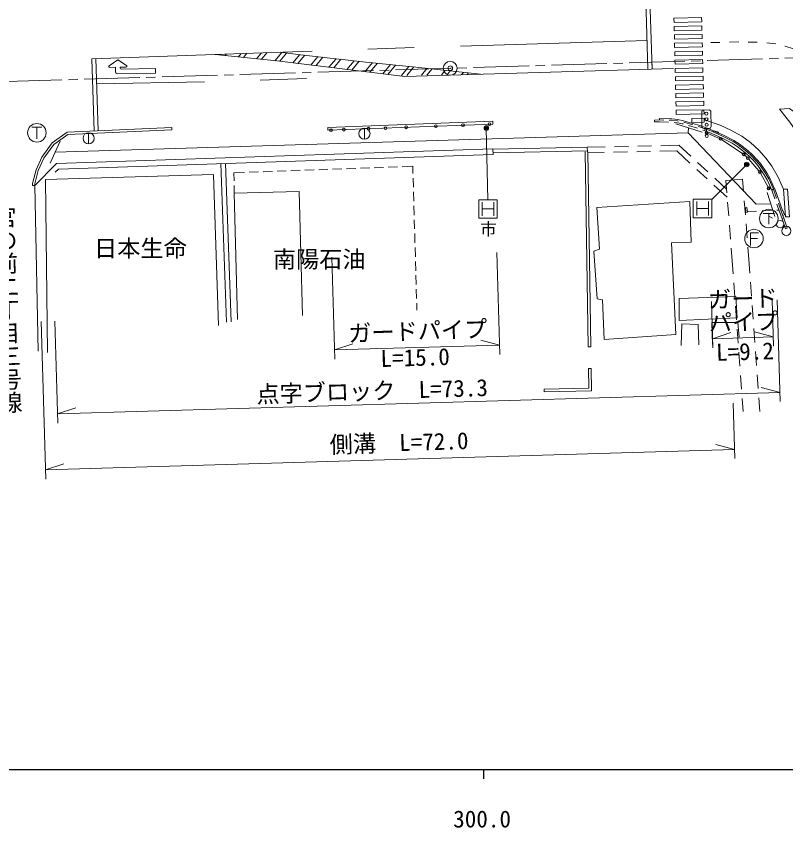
# Model space of a CAD drawing. Units: millimetres at full size, sheet at 1:1000; details may follow other scales. Extents: x 40000 to 680000, y 20000 to 380000.
# Drawn here: x 317605 to 400593, y 198715 to 286254 of the extents above; entities that cross this region are included whole.
import ezdxf
from ezdxf.enums import TextEntityAlignment as Align

# ---------------------------------------------------------------- set-up
doc = ezdxf.new("R2010")
doc.units = ezdxf.units.MM
doc.header["$LTSCALE"] = 1000
doc.header["$PDMODE"] = 32
doc.header["$PDSIZE"] = 500
doc.linetypes.add('CHAIN', pattern=[18.5, 12, -1.5, 3.5, -1.5])
for name, color, linetype, lineweight in [('M-BGD', 7, 'Continuous', 13), ('M-BGD-EXST', 7, 'Continuous', 13), ('M-BMK', 2, 'CHAIN', 13), ('M-BMK-SRVR', 3, 'Continuous', 13), ('M-STR-HTXT', 7, 'Continuous', 13), ('M-STR-STRC', 7, 'Continuous', 13), ('M-TTL-BAND', 7, 'Continuous', 25)]:
    doc.layers.add(name, color=color, linetype=linetype, lineweight=lineweight)
doc.layers.add('M-BMK-HTXT', color=7, linetype='Continuous')
doc.styles.add('@ＭＳ ゴシック', font='')
doc.styles.add('ＭＳ ゴシック', font='')
doc.styles.get('@ＭＳ ゴシック').set_extended_font_data('@MS Gothic')
doc.styles.get('ＭＳ ゴシック').set_extended_font_data('MS Gothic')

msp = doc.modelspace()

# ---------------------------------------------------------------- linework, layer by layer
at = {"layer": 'M-BGD'}
for p, q in [((355523, 282698), (360520, 282889)), ((339672, 282165), (339607, 282086)), ((340272, 282187), (340142, 282028)), ((341871, 282241), (341570, 281875)), ((342469, 282260), (342105, 281817)), ((344065, 282310), (343532, 281663)), ((344663, 282329), (344068, 281606)), ((346237, 282353), (345495, 281452)), ((346766, 282288), (346027, 281390)), ((348178, 282115), (347439, 281218)), ((348711, 282055), (347969, 281154)), ((350134, 281896), (349382, 280982)), ((325744, 281665), (326002, 273864)), ((326194, 281682), (326452, 273884)), ((328550, 281548), (327636, 280915)), ((329486, 280949), (328550, 281548)), ((350667, 281836), (349911, 280917)), ((352090, 281676), (351324, 280745)), ((352624, 281617), (351854, 280681)), ((354047, 281457), (353266, 280509)), ((354580, 281398), (353796, 280445)), ((356009, 281246), (355209, 280273)), ((356547, 281191), (355739, 280209)), ((357982, 281047), (357151, 280037)), ((327695, 280733), (328314, 280744)), ((328324, 280244), (328314, 280744)), ((328814, 280753), (329434, 280764)), ((328816, 280653), (328814, 280753)), ((332623, 280622), (328918, 280555)), ((332633, 280122), (332623, 280622)), ((358520, 280992), (357681, 279972)), ((359955, 280848), (359145, 279864)), ((360493, 280794), (359735, 279872)), ((361918, 280636), (361309, 279896)), ((362451, 280576), (361899, 279905)), ((363874, 280417), (363473, 279929)), ((364408, 280357), (364063, 279938)), ((365830, 280198), (365636, 279961)), ((366364, 280138), (366226, 279970)), ((332633, 280122), (328527, 280048)), ((343895, 279375), (348892, 279540)), ((326283, 278973), (337898, 279185)), ((351203, 274259), (368994, 274925)), ((368994, 274925), (369005, 274625)), ((386433, 275055), (386968, 275064)), ((386433, 275055), (386436, 274855)), ((386972, 275214), (386968, 275064)), ((386968, 275064), (387432, 275051)), ((386972, 275214), (388301, 275178)), ((388032, 275035), (388290, 275028)), ((388290, 275028), (388926, 274957)), ((388301, 275178), (388949, 275105)), ((388926, 274957), (389026, 274937)), ((388949, 275105), (389571, 274982)), ((389571, 274982), (391336, 274464)), ((334393, 273988), (334382, 274238)), ((351203, 274259), (351214, 273959)), ((351214, 273959), (369005, 274625)), ((355158, 274188), (355158, 272988)), ((386436, 274855), (386971, 274864)), ((386962, 274864), (387962, 274837)), ((388560, 274797), (388896, 274759)), ((388743, 274659), (391590, 273758)), ((388896, 274759), (389488, 274642)), ((389488, 274642), (389544, 274625)), ((389613, 274813), (390572, 274531)), ((390110, 274227), (390084, 273663)), ((390120, 274456), (391079, 274174)), ((391148, 274362), (391289, 274321)), ((391289, 274321), (391884, 274103)), ((391336, 274464), (391936, 274244)), ((391884, 274103), (391814, 273916)), ((391937, 274244), (392741, 273942)), ((325408, 273694), (325408, 272494)), ((391646, 273977), (391814, 273916)), ((392741, 273942), (393890, 273434)), ((393890, 273434), (394990, 272855)), ((322355, 272782), (321253, 270392)), ((386121, 272267), (384622, 272235)), ((389056, 272329), (387121, 272288)), ((390345, 271151), (389056, 272329)), ((394990, 272855), (395555, 272508)), ((395555, 272508), (396532, 271749)), ((369019, 271950), (321960, 270374)), ((369019, 271928), (379187, 272134)), ((369019, 271950), (369039, 271350)), ((369033, 271528), (379195, 271734)), ((379282, 250582), (378958, 271631)), ((381122, 272160), (379187, 272119)), ((379187, 272134), (379197, 271634)), ((381015, 271558), (379200, 271519)), ((379582, 250587), (379257, 271636)), ((383514, 271611), (382014, 271579)), ((383622, 272213), (382122, 272181)), ((386014, 271664), (384514, 271632)), ((388828, 271724), (387013, 271686)), ((390265, 270411), (388828, 271724)), ((396532, 271749), (397008, 271300)), ((369039, 271350), (322147, 269771)), ((397008, 271300), (397447, 270843)), ((397447, 270843), (397865, 270358)), ((322147, 269771), (321809, 269416)), ((339681, 270362), (340289, 253261)), ((340181, 270380), (340789, 253279)), ((348727, 269636), (349726, 269673)), ((350226, 269691), (351225, 269728)), ((351725, 269746), (352724, 269783)), ((353224, 269802), (354223, 269838)), ((354723, 269857), (355722, 269894)), ((356221, 269912), (357221, 269949)), ((357720, 269967), (358720, 270004)), ((359219, 270022), (360363, 270064)), ((360363, 270064), (360385, 269301)), ((392110, 268723), (391003, 269736)), ((392189, 269464), (391083, 270476)), ((397865, 270358), (398565, 269350)), ((341087, 269355), (342231, 269397)), ((341097, 268507), (341087, 269355)), ((342731, 269416), (343730, 269452)), ((344230, 269471), (345229, 269507)), ((345729, 269526), (346728, 269563)), ((347228, 269581), (348227, 269618)), ((360400, 268801), (360429, 267802)), ((394216, 267610), (392927, 268789)), ((398565, 269350), (398888, 268780)), ((398888, 268780), (399393, 267645)), ((319601, 267982), (319351, 267982)), ((341112, 267158), (341103, 268007)), ((394284, 266735), (392847, 268048)), ((395938, 268684), (394143, 268545)), ((394143, 268545), (394248, 267200)), ((395938, 268684), (396043, 267337)), ((360444, 267302), (360473, 266302)), ((398574, 267231), (399409, 264643)), ((399073, 267503), (399415, 266563)), ((399256, 267584), (399598, 266644)), ((399397, 267635), (400249, 265292)), ((367478, 264461), (367478, 266461)), ((367478, 266461), (369478, 266461)), ((367853, 266211), (367853, 264711)), ((369103, 266211), (369103, 264711)), ((369478, 266461), (369478, 264461)), ((390624, 264515), (390624, 266515)), ((390624, 266515), (392624, 266515)), ((390999, 266265), (390999, 264765)), ((392249, 266265), (392249, 264765)), ((392624, 266515), (392624, 264515)), ((394325, 266203), (394441, 264707)), ((396120, 266340), (396236, 264844)), ((360487, 265803), (360517, 264803)), ((367853, 265461), (369103, 265461)), ((390999, 265515), (392249, 265515)), ((398043, 265267), (399042, 265309)), ((399620, 265999), (399921, 265173)), ((399641, 265334), (399859, 265343)), ((399803, 266080), (400108, 265241)), ((369478, 264461), (367478, 264461)), ((392624, 264515), (390624, 264515)), ((396444, 265200), (397443, 265242)), ((399920, 265175), (400187, 264405)), ((400108, 265241), (400376, 264468)), ((400376, 264468), (400187, 264405)), ((400187, 264405), (400548, 263320)), ((360531, 264303), (360560, 263304)), ((394519, 263710), (394635, 262215)), ((396314, 263847), (396430, 262352)), ((360575, 262804), (360604, 261804)), ((397663, 262897), (396788, 262897)), ((396788, 262897), (396788, 261522)), ((396788, 262272), (397538, 262272)), ((360619, 261304), (360648, 260305)), ((394712, 261218), (394817, 259873)), ((396507, 261355), (396612, 260007)), ((396612, 260007), (396717, 258553)), ((360663, 259805), (360692, 258806)), ((394817, 259873), (394918, 258485)), ((360706, 258306), (360736, 257306)), ((394990, 257488), (395099, 255992)), ((396790, 257555), (396899, 256059)), ((360750, 256806), (360779, 255807)), ((360794, 255307), (360816, 254544)), ((395171, 254994), (395280, 253498)), ((396971, 255062), (397080, 253566)), ((395352, 252501), (395461, 251005)), ((397152, 252568), (397261, 251072)), ((379282, 250582), (379582, 250587)), ((395534, 250007), (395642, 248511)), ((397334, 250075), (397442, 248579)), ((395715, 247514), (395824, 246018)), ((397515, 247581), (397623, 246085)), ((395896, 245021), (395997, 243633)), ((397696, 245088), (397802, 243633))]:
    msp.add_line(p, q, dxfattribs=at)
for points in [[(325744, 281665), (341064, 282215), (349527, 282483)], [(339072, 282144), (345696, 281430), (359514, 279749)], [(367663, 279992), (360695, 280773), (355299, 281317), (348250, 282107), (346070, 282374)], [(334382, 274238), (323099, 273735), (321469, 272600), (320379, 271064), (319747, 269702), (319351, 268198), (319351, 267982)], [(391884, 274103), (392685, 273803), (393825, 273299), (394916, 272725), (395470, 272384), (396435, 271635), (396902, 271193), (397336, 270742), (397746, 270266), (398438, 269270), (398754, 268712), (399256, 267584), (399074, 267503)], [(334393, 273988), (323183, 273488), (321648, 272420), (320596, 270938), (319983, 269617), (319601, 268166), (319601, 267982)], [(321804, 271587), (390084, 273663), (397418, 265977), (398965, 266017)], [(391814, 273916), (392609, 273617), (393738, 273119), (394817, 272551), (395356, 272220), (396304, 271483), (396762, 271051), (397188, 270607), (397587, 270144), (398269, 269163), (398575, 268622), (399074, 267503)], [(321960, 270374), (319601, 267982), (319964, 250119)], [(320967, 249984), (320774, 268641), (338867, 269182), (339429, 252887)], [(341464, 253526), (341112, 267158), (348118, 267347), (348464, 253977)], [(400376, 264468), (400738, 263383), (400548, 263320)], [(389326, 250728), (389393, 253073), (391136, 252984), (391203, 250795)], [(392700, 250839), (392633, 253207), (395426, 253230), (395560, 251621)]]:
    msp.add_lwpolyline(points, dxfattribs=at)
for points in [[(392803, 273753), (392859, 273905), (393321, 273736), (393266, 273584)], [(381013, 251398), (388745, 251912), (388285, 261814), (390382, 261872), (390239, 266252), (380203, 265622), (380491, 261113), (379887, 260897), (380257, 255780), (380826, 255675)], [(396246, 265594), (396401, 265611), (396453, 265117), (396297, 265101)], [(400108, 265241), (400267, 265303), (400450, 264838), (400292, 264776)], [(389103, 255799), (395203, 256022), (395337, 253721), (389080, 253431)]]:
    msp.add_lwpolyline(points, close=True, dxfattribs=at)
for centre, radius in [((351550, 273972), 150), ((352929, 274023), 150), ((355158, 273588), 600), ((355583, 274122), 150), ((357426, 274191), 150), ((359656, 274275), 150), ((362852, 274395), 150), ((365782, 274504), 150), ((368652, 274612), 150), ((325408, 273094), 600), ((400655, 263101), 500), ((397163, 262272), 1000)]:
    msp.add_circle(centre, radius, dxfattribs=at)
for centre, radius, start, end in [((327693, 280833), 100, 124.73308, 271.04302), ((328523, 280248), 200, 181.10737, 271.04302), ((328916, 280655), 100, 181.04302, 271.04302), ((329432, 280864), 100, 271.04302, 57.35295)]:
    msp.add_arc(centre, radius, start, end, dxfattribs=at)
at = {"layer": 'M-BGD-EXST'}
for p, q in [((319282, 274281), (320382, 274281)), ((319832, 274281), (319832, 273031)), ((398168, 264981), (399368, 264981)), ((398768, 264981), (398768, 263831)), ((398768, 264681), (399168, 264481))]:
    msp.add_line(p, q, dxfattribs=at)
for centre in [(319832, 273681), (398768, 264431)]:
    msp.add_circle(centre, 1000, dxfattribs=at)
at = {"layer": 'M-BMK'}
for p, q in [((400499, 281713), (406497, 281892)), ((375311, 280963), (381308, 281142)), ((382008, 281162), (383007, 281192)), ((383707, 281213), (389704, 281392)), ((390404, 281413), (391403, 281442)), ((392103, 281463), (398100, 281642)), ((398800, 281663), (399800, 281692)), ((341726, 279962), (347723, 280141)), ((348423, 280162), (349422, 280192)), ((350122, 280212), (356119, 280391)), ((356819, 280412), (357818, 280442)), ((358518, 280463), (364515, 280641)), ((365215, 280662), (366215, 280692)), ((366914, 280713), (372912, 280891)), ((373611, 280912), (374611, 280942)), ((316537, 279212), (322534, 279391)), ((323234, 279411), (324233, 279441)), ((324933, 279462), (330930, 279641)), ((331630, 279662), (332630, 279691)), ((333329, 279712), (339327, 279891)), ((340026, 279912), (341026, 279941))]:
    msp.add_line(p, q, dxfattribs=at)
at = {"layer": 'M-BMK-SRVR'}
msp.add_circle((364410, 280638), 750, dxfattribs=at)
msp.add_point((364410, 280638), dxfattribs=at)
at = {"layer": 'M-STR-HTXT'}
for p, q in [((368301, 274189), (368458, 266460)), ((396379, 270263), (392613, 266503)), ((351623, 260248), (351950, 249253)), ((369417, 260778), (369745, 249783)), ((399111, 255660), (399260, 250663)), ((399676, 255677), (400003, 244682)), ((392577, 255466), (392726, 250468)), ((320284, 253312), (320791, 236320)), ((321760, 253356), (322088, 242361)), ((392682, 251467), (394664, 252126)), ((399230, 251662), (397213, 252202)), ((369715, 250783), (367698, 251323)), ((392682, 251467), (399230, 251662)), ((351920, 250253), (353902, 250912)), ((351920, 250253), (369715, 250783)), ((379318, 248244), (379618, 248248)), ((374540, 246042), (374546, 245742)), ((399973, 245682), (397956, 246222)), ((322058, 243360), (399973, 245682)), ((394918, 244531), (395096, 238533)), ((322058, 243360), (324039, 244020)), ((395067, 239533), (393050, 240073)), ((320761, 237319), (395067, 239533)), ((320761, 237319), (322742, 237978))]:
    msp.add_line(p, q, dxfattribs=at)
for points in [[(374540, 246042), (379350, 246141), (379318, 248244)], [(374546, 245742), (379655, 245847), (379618, 248248)]]:
    msp.add_lwpolyline(points, dxfattribs=at)
for centre, radius in [((368301, 274189), 150), ((368301, 274189), 120), ((368301, 274189), 90), ((368301, 274189), 60), ((368301, 274189), 30), ((368301, 274189), 20), ((396379, 270263), 150), ((396379, 270263), 120), ((396379, 270263), 90), ((396379, 270263), 60), ((396379, 270263), 30), ((396379, 270263), 20)]:
    msp.add_circle(centre, radius, dxfattribs=at)
for p in [(368301, 274189), (396379, 270263)]:
    msp.add_point(p, dxfattribs=at)
at = {"layer": 'M-STR-STRC'}
for p, q in [((385721, 280530), (385496, 288070)), ((386170, 280543), (385946, 288083)), ((365517, 283038), (385628, 283637)), ((393465, 283429), (392502, 283412)), ((395519, 283482), (394517, 283441)), ((397496, 283461), (396526, 283463)), ((399521, 283267), (398539, 283397)), ((401458, 282754), (400501, 283042)), ((386144, 281465), (386155, 281015)), ((359514, 279749), (388497, 280613)), ((391556, 274336), (391528, 275936)), ((392324, 276150), (391724, 276139)), ((392528, 275954), (392556, 274354)), ((392360, 274150), (391760, 274140)), ((392060, 274145), (392071, 273512)), ((393439, 273077), (392173, 273612)), ((395932, 271444), (393702, 272935)), ((396393, 271052), (396167, 271259)), ((397699, 269562), (396601, 270836)), ((398681, 267819), (397869, 269317))]:
    msp.add_line(p, q, dxfattribs=at)
for points in [[(388546, 285591), (391530, 285656), (391519, 286106), (388535, 286041)], [(388567, 284688), (391552, 284753), (391541, 285202), (388557, 285137)], [(388589, 283785), (391574, 283850), (391564, 284299), (388578, 284234)], [(388611, 282881), (391597, 282946), (391586, 283396), (388600, 283331)], [(388632, 281978), (391619, 282043), (391608, 282493), (388622, 282428)], [(388654, 281075), (391641, 281140), (391630, 281590), (388643, 281525)], [(388676, 280172), (391664, 280237), (391653, 280687), (388665, 280622)], [(388697, 279269), (391686, 279334), (391675, 279784), (388686, 279719)], [(388719, 278366), (391708, 278431), (391697, 278881), (388708, 278816)], [(388740, 277463), (391731, 277528), (391720, 277978), (388730, 277913)], [(388762, 276560), (391753, 276625), (391742, 277075), (388751, 277010)], [(388784, 275657), (391775, 275722), (391764, 276172), (388773, 276107)], [(391798, 274819), (391787, 275269), (390469, 275240), (390480, 274790)], [(400788, 267606), (400338, 267587), (400554, 264612), (401004, 264631)]]:
    msp.add_lwpolyline(points, close=True, dxfattribs=at)
for points in [[(401379, 276001), (400986, 276293), (399914, 276242)], [(400339, 267608), (399761, 268912), (399082, 270082), (398490, 270902), (397681, 271804), (396793, 272622), (395849, 273305), (394678, 273979), (393516, 274514), (391841, 275077)]]:
    msp.add_lwpolyline(points, dxfattribs=at)
for centre, radius in [((392031, 275745), 167), ((392042, 275145), 167), ((392053, 274545), 167), ((392035, 273671), 150), ((392074, 273345), 167), ((392035, 273671), 120), ((392035, 273671), 100), ((393577, 273018), 150), ((393577, 273018), 120), ((393577, 273018), 100), ((396057, 271360), 150), ((396057, 271360), 120), ((396057, 271360), 100), ((396503, 270950), 150), ((396503, 270950), 120), ((396503, 270950), 100), ((397797, 269449), 150), ((397797, 269449), 120), ((397797, 269449), 100), ((398753, 267687), 150), ((398753, 267687), 120), ((398753, 267687), 100), ((399986, 263817), 400)]:
    msp.add_circle(centre, radius, dxfattribs=at)
for centre, radius, start, end in [((391816, 275855), 299, 107.78878, 164.23064), ((392218, 275836), 331, 20.71369, 71.30574), ((375190, 255797), 32083, 34.98327, 39.58866), ((391823, 274409), 277, 195.32325, 256.69618), ((392278, 274426), 288, 286.54122, 345.4782)]:
    msp.add_arc(centre, radius, start, end, dxfattribs=at)
at = {"layer": 'M-TTL-BAND'}
for p, q in [((40000, 205000), (579000, 205000)), ((368000, 205000), (368000, 204000))]:
    msp.add_line(p, q, dxfattribs=at)

# ---------------------------------------------------------------- texts
at = {"layer": 'M-BMK-HTXT', "style": '@ＭＳ ゴシック'}
msp.add_text('宮の前二丁目三号線', height=1833, rotation=271.76, dxfattribs=at).set_placement((314871, 265798), align=Align.BOTTOM_LEFT)
at = {"layer": 'M-BMK-HTXT', "style": 'ＭＳ ゴシック'}
for s, p in [('日本生命', (325997, 259754)), ('南陽石油', (345280, 258582))]:
    msp.add_text(s, height=1833, dxfattribs=at).set_placement(p, align=Align.BOTTOM_LEFT)
at = {"layer": 'M-STR-HTXT', "style": 'ＭＳ ゴシック'}
msp.add_text('市', height=1320, dxfattribs=at).set_placement((368531, 263292), align=Align.MIDDLE_CENTER)
for s, rotation, p in [('ガード', 1.706, (392260, 254204)), ('パイプ', 1.706, (392334, 251705)), ('ガードパイプ', 2.012, (353462, 250570)), ('L=15.0', 1.706, (356925, 247864)), ('L=9.2', 1.706, (393119, 248526)), ('点字ブロック  L=73.3', 1.706, (343547, 244001)), ('側溝  L=72.0', 1.706, (351449, 238574))]:
    msp.add_text(s, height=1833, rotation=rotation, dxfattribs=at).set_placement(p, align=Align.BOTTOM_LEFT)
at = {"layer": 'M-TTL-BAND', "style": 'ＭＳ ゴシック'}
msp.add_text('300.0', height=1833, dxfattribs=at).set_placement((367844, 198195), align=Align.BOTTOM_CENTER)

doc.saveas('drawing.dxf')
